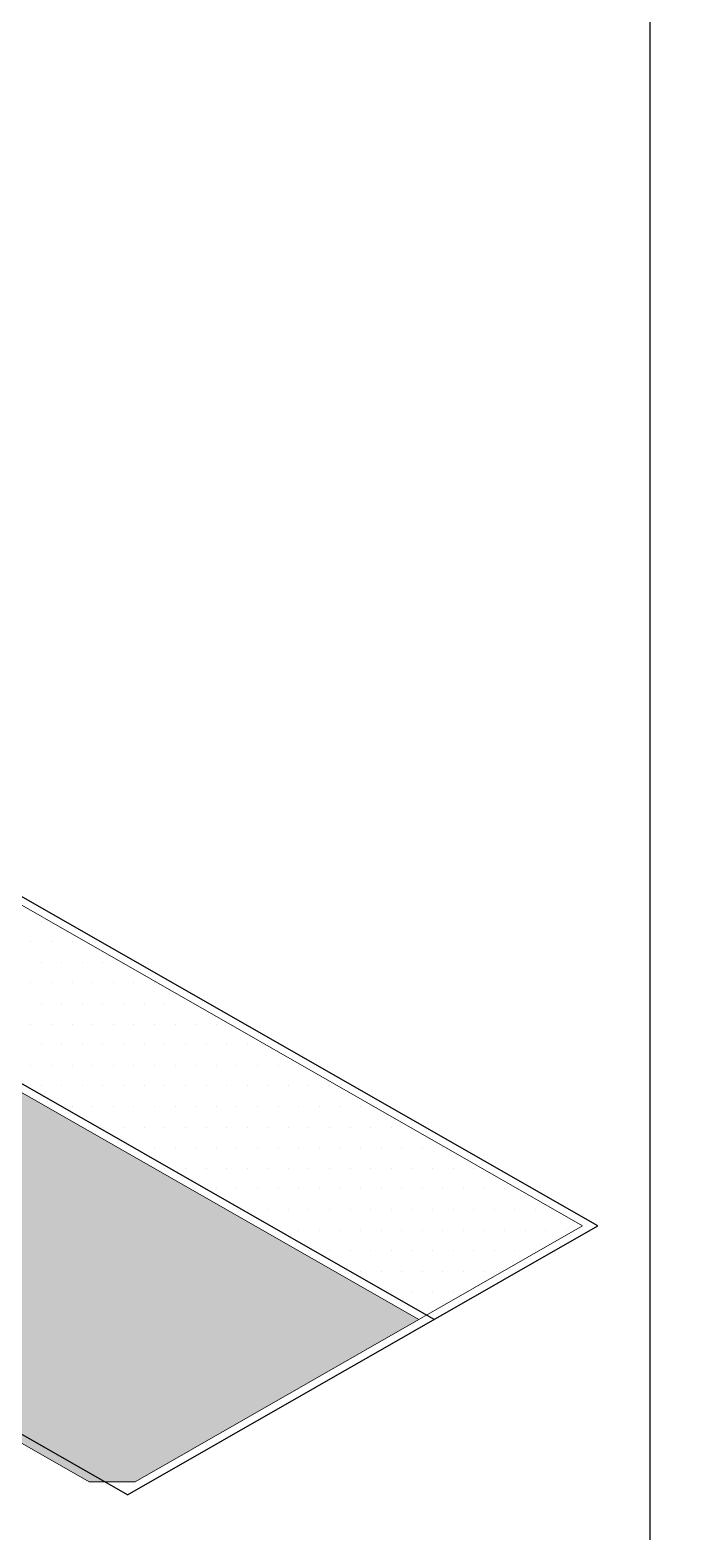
# Model space of a CAD drawing. Header units: inches. Extents: x -17.6 to 82.3, y -15.1 to 23.2.
# Drawn here: x -2.295 to -1.709, y 3.101 to 4.468 of the extents above; entities that cross this region are included whole.
import ezdxf

# ---------------------------------------------------------------- set-up
doc = ezdxf.new("R2010")
doc.units = ezdxf.units.IN
doc.header["$MEASUREMENT"] = 0
for name, color, linetype, lineweight in [('.ATI-HATCH', 7, 'Continuous', 0), ('G-ANNO-TTLB', 7, 'Continuous', 0), ('TYVEK', 7, 'Continuous', 0)]:
    doc.layers.add(name, color=color, linetype=linetype, lineweight=lineweight)

# ---------------------------------------------------------------- blocks, each defined once
blk = doc.blocks.new('Block_419')
at = {"layer": '.ATI-HATCH'}
blk.add_open_spline([(-2.3818, 3.7165), (-2.379, 3.7117), (-2.3764, 3.7068), (-2.3736, 3.7021), (-2.3701, 3.6958), (-2.3667, 3.6896), (-2.3633, 3.6835), (-2.3529, 3.6646), (-2.3433, 3.6465), (-2.3354, 3.6298), (-2.3329, 3.6248), (-2.3307, 3.62), (-2.3286, 3.6153), (-2.3258, 3.609), (-2.3235, 3.603), (-2.3214, 3.5973), (-2.3204, 3.5948), (-2.3196, 3.5925), (-2.3189, 3.5901), (-2.3172, 3.5854), (-2.316, 3.581), (-2.3151, 3.5768), (-2.3103, 3.5547), (-2.3153, 3.5415), (-2.3285, 3.5355), (-2.3285, 3.5355), (-2.3488, 3.5273), (-2.3488, 3.5273), (-2.3488, 3.5273), (-1.9414, 3.2947), (-1.9414, 3.2947), (-1.9414, 3.2947), (-1.7924, 3.38), (-1.7924, 3.38), (-1.7924, 3.38), (-2.3818, 3.7165), (-2.3818, 3.7165)], degree=3, knots=[0, 0, 0, 0, 1, 1, 1, 2, 2, 2, 3, 3, 3, 4, 4, 4, 5, 5, 5, 6, 6, 6, 7, 7, 7, 8, 8, 8, 9, 9, 9, 10, 10, 10, 11, 11, 11, 12, 12, 12, 12], dxfattribs=at)
at = {"layer": '.ATI-HATCH', "color": 8, "lineweight": 0, "true_color": 0x808080}
for points in [[(-2.2851, 3.6572), (-2.2851, 3.6572), (-2.2851, 3.6572), (-2.2851, 3.6572)], [(-2.2945, 3.6385), (-2.2945, 3.6385), (-2.2945, 3.6385), (-2.2945, 3.6385)], [(-2.2758, 3.6385), (-2.2758, 3.6385), (-2.2758, 3.6385), (-2.2758, 3.6385)], [(-2.257, 3.6385), (-2.257, 3.6385), (-2.257, 3.6385), (-2.257, 3.6385)], [(-2.2851, 3.6197), (-2.2851, 3.6197), (-2.2851, 3.6197), (-2.2851, 3.6197)], [(-2.2664, 3.6197), (-2.2664, 3.6197), (-2.2664, 3.6197), (-2.2664, 3.6197)], [(-2.2476, 3.6197), (-2.2476, 3.6197), (-2.2476, 3.6197), (-2.2476, 3.6197)], [(-2.2289, 3.6197), (-2.2289, 3.6197), (-2.2289, 3.6197), (-2.2289, 3.6197)], [(-2.2945, 3.601), (-2.2945, 3.601), (-2.2945, 3.601), (-2.2945, 3.601)], [(-2.2758, 3.601), (-2.2758, 3.601), (-2.2758, 3.601), (-2.2758, 3.601)], [(-2.257, 3.601), (-2.257, 3.601), (-2.257, 3.601), (-2.257, 3.601)], [(-2.2383, 3.601), (-2.2383, 3.601), (-2.2383, 3.601), (-2.2383, 3.601)], [(-2.2195, 3.601), (-2.2195, 3.601), (-2.2195, 3.601), (-2.2195, 3.601)], [(-2.2008, 3.601), (-2.2008, 3.601), (-2.2008, 3.601), (-2.2008, 3.601)], [(-2.182, 3.601), (-2.182, 3.601), (-2.182, 3.601), (-2.182, 3.601)], [(-2.2851, 3.5822), (-2.2851, 3.5822), (-2.2851, 3.5822), (-2.2851, 3.5822)], [(-2.2664, 3.5822), (-2.2664, 3.5822), (-2.2664, 3.5822), (-2.2664, 3.5822)], [(-2.2476, 3.5822), (-2.2476, 3.5822), (-2.2476, 3.5822), (-2.2476, 3.5822)], [(-2.2289, 3.5822), (-2.2289, 3.5822), (-2.2289, 3.5822), (-2.2289, 3.5822)], [(-2.2101, 3.5822), (-2.2101, 3.5822), (-2.2101, 3.5822), (-2.2101, 3.5822)], [(-2.1914, 3.5822), (-2.1914, 3.5822), (-2.1914, 3.5822), (-2.1914, 3.5822)], [(-2.1726, 3.5822), (-2.1726, 3.5822), (-2.1726, 3.5822), (-2.1726, 3.5822)], [(-2.1539, 3.5822), (-2.1539, 3.5822), (-2.1539, 3.5822), (-2.1539, 3.5822)], [(-2.2945, 3.5635), (-2.2945, 3.5635), (-2.2945, 3.5635), (-2.2945, 3.5635)], [(-2.2758, 3.5635), (-2.2758, 3.5635), (-2.2758, 3.5635), (-2.2758, 3.5635)], [(-2.257, 3.5635), (-2.257, 3.5635), (-2.257, 3.5635), (-2.257, 3.5635)], [(-2.2383, 3.5635), (-2.2383, 3.5635), (-2.2383, 3.5635), (-2.2383, 3.5635)], [(-2.2195, 3.5635), (-2.2195, 3.5635), (-2.2195, 3.5635), (-2.2195, 3.5635)], [(-2.2008, 3.5635), (-2.2008, 3.5635), (-2.2008, 3.5635), (-2.2008, 3.5635)], [(-2.182, 3.5635), (-2.182, 3.5635), (-2.182, 3.5635), (-2.182, 3.5635)], [(-2.1633, 3.5635), (-2.1633, 3.5635), (-2.1633, 3.5635), (-2.1633, 3.5635)], [(-2.1445, 3.5635), (-2.1445, 3.5635), (-2.1445, 3.5635), (-2.1445, 3.5635)], [(-2.1258, 3.5635), (-2.1258, 3.5635), (-2.1258, 3.5635), (-2.1258, 3.5635)], [(-2.2851, 3.5447), (-2.2851, 3.5447), (-2.2851, 3.5447), (-2.2851, 3.5447)], [(-2.2664, 3.5447), (-2.2664, 3.5447), (-2.2664, 3.5447), (-2.2664, 3.5447)], [(-2.2476, 3.5447), (-2.2476, 3.5447), (-2.2476, 3.5447), (-2.2476, 3.5447)], [(-2.2289, 3.5447), (-2.2289, 3.5447), (-2.2289, 3.5447), (-2.2289, 3.5447)], [(-2.2101, 3.5447), (-2.2101, 3.5447), (-2.2101, 3.5447), (-2.2101, 3.5447)], [(-2.1914, 3.5447), (-2.1914, 3.5447), (-2.1914, 3.5447), (-2.1914, 3.5447)], [(-2.1726, 3.5447), (-2.1726, 3.5447), (-2.1726, 3.5447), (-2.1726, 3.5447)], [(-2.1539, 3.5447), (-2.1539, 3.5447), (-2.1539, 3.5447), (-2.1539, 3.5447)], [(-2.1351, 3.5447), (-2.1351, 3.5447), (-2.1351, 3.5447), (-2.1351, 3.5447)], [(-2.1164, 3.5447), (-2.1164, 3.5447), (-2.1164, 3.5447), (-2.1164, 3.5447)], [(-2.0976, 3.5447), (-2.0976, 3.5447), (-2.0976, 3.5447), (-2.0976, 3.5447)], [(-2.2945, 3.526), (-2.2945, 3.526), (-2.2945, 3.526), (-2.2945, 3.526)], [(-2.2758, 3.526), (-2.2758, 3.526), (-2.2758, 3.526), (-2.2758, 3.526)], [(-2.257, 3.526), (-2.257, 3.526), (-2.257, 3.526), (-2.257, 3.526)], [(-2.2383, 3.526), (-2.2383, 3.526), (-2.2383, 3.526), (-2.2383, 3.526)], [(-2.2195, 3.526), (-2.2195, 3.526), (-2.2195, 3.526), (-2.2195, 3.526)], [(-2.2008, 3.526), (-2.2008, 3.526), (-2.2008, 3.526), (-2.2008, 3.526)], [(-2.182, 3.526), (-2.182, 3.526), (-2.182, 3.526), (-2.182, 3.526)], [(-2.1633, 3.526), (-2.1633, 3.526), (-2.1633, 3.526), (-2.1633, 3.526)], [(-2.1445, 3.526), (-2.1445, 3.526), (-2.1445, 3.526), (-2.1445, 3.526)], [(-2.1258, 3.526), (-2.1258, 3.526), (-2.1258, 3.526), (-2.1258, 3.526)], [(-2.107, 3.526), (-2.107, 3.526), (-2.107, 3.526), (-2.107, 3.526)], [(-2.0883, 3.526), (-2.0883, 3.526), (-2.0883, 3.526), (-2.0883, 3.526)], [(-2.0695, 3.526), (-2.0695, 3.526), (-2.0695, 3.526), (-2.0695, 3.526)], [(-2.0508, 3.526), (-2.0508, 3.526), (-2.0508, 3.526), (-2.0508, 3.526)], [(-2.2851, 3.5072), (-2.2851, 3.5072), (-2.2851, 3.5072), (-2.2851, 3.5072)], [(-2.2664, 3.5072), (-2.2664, 3.5072), (-2.2664, 3.5072), (-2.2664, 3.5072)], [(-2.2476, 3.5072), (-2.2476, 3.5072), (-2.2476, 3.5072), (-2.2476, 3.5072)], [(-2.2289, 3.5072), (-2.2289, 3.5072), (-2.2289, 3.5072), (-2.2289, 3.5072)], [(-2.2101, 3.5072), (-2.2101, 3.5072), (-2.2101, 3.5072), (-2.2101, 3.5072)], [(-2.1914, 3.5072), (-2.1914, 3.5072), (-2.1914, 3.5072), (-2.1914, 3.5072)], [(-2.1726, 3.5072), (-2.1726, 3.5072), (-2.1726, 3.5072), (-2.1726, 3.5072)], [(-2.1539, 3.5072), (-2.1539, 3.5072), (-2.1539, 3.5072), (-2.1539, 3.5072)], [(-2.1351, 3.5072), (-2.1351, 3.5072), (-2.1351, 3.5072), (-2.1351, 3.5072)], [(-2.1164, 3.5072), (-2.1164, 3.5072), (-2.1164, 3.5072), (-2.1164, 3.5072)], [(-2.0976, 3.5072), (-2.0976, 3.5072), (-2.0976, 3.5072), (-2.0976, 3.5072)], [(-2.0789, 3.5072), (-2.0789, 3.5072), (-2.0789, 3.5072), (-2.0789, 3.5072)], [(-2.0601, 3.5072), (-2.0601, 3.5072), (-2.0601, 3.5072), (-2.0601, 3.5072)], [(-2.0414, 3.5072), (-2.0414, 3.5072), (-2.0414, 3.5072), (-2.0414, 3.5072)], [(-2.0226, 3.5072), (-2.0226, 3.5072), (-2.0226, 3.5072), (-2.0226, 3.5072)], [(-2.2758, 3.4885), (-2.2758, 3.4885), (-2.2758, 3.4885), (-2.2758, 3.4885)], [(-2.257, 3.4885), (-2.257, 3.4885), (-2.257, 3.4885), (-2.257, 3.4885)], [(-2.2383, 3.4885), (-2.2383, 3.4885), (-2.2383, 3.4885), (-2.2383, 3.4885)], [(-2.2195, 3.4885), (-2.2195, 3.4885), (-2.2195, 3.4885), (-2.2195, 3.4885)], [(-2.2008, 3.4885), (-2.2008, 3.4885), (-2.2008, 3.4885), (-2.2008, 3.4885)], [(-2.182, 3.4885), (-2.182, 3.4885), (-2.182, 3.4885), (-2.182, 3.4885)], [(-2.1633, 3.4885), (-2.1633, 3.4885), (-2.1633, 3.4885), (-2.1633, 3.4885)], [(-2.1445, 3.4885), (-2.1445, 3.4885), (-2.1445, 3.4885), (-2.1445, 3.4885)], [(-2.1258, 3.4885), (-2.1258, 3.4885), (-2.1258, 3.4885), (-2.1258, 3.4885)], [(-2.107, 3.4885), (-2.107, 3.4885), (-2.107, 3.4885), (-2.107, 3.4885)], [(-2.0883, 3.4885), (-2.0883, 3.4885), (-2.0883, 3.4885), (-2.0883, 3.4885)], [(-2.0695, 3.4885), (-2.0695, 3.4885), (-2.0695, 3.4885), (-2.0695, 3.4885)], [(-2.0508, 3.4885), (-2.0508, 3.4885), (-2.0508, 3.4885), (-2.0508, 3.4885)], [(-2.032, 3.4885), (-2.032, 3.4885), (-2.032, 3.4885), (-2.032, 3.4885)], [(-2.0133, 3.4885), (-2.0133, 3.4885), (-2.0133, 3.4885), (-2.0133, 3.4885)], [(-1.9945, 3.4885), (-1.9945, 3.4885), (-1.9945, 3.4885), (-1.9945, 3.4885)], [(-2.2476, 3.4697), (-2.2476, 3.4697), (-2.2476, 3.4697), (-2.2476, 3.4697)], [(-2.2289, 3.4697), (-2.2289, 3.4697), (-2.2289, 3.4697), (-2.2289, 3.4697)], [(-2.2101, 3.4697), (-2.2101, 3.4697), (-2.2101, 3.4697), (-2.2101, 3.4697)], [(-2.1914, 3.4697), (-2.1914, 3.4697), (-2.1914, 3.4697), (-2.1914, 3.4697)], [(-2.1726, 3.4697), (-2.1726, 3.4697), (-2.1726, 3.4697), (-2.1726, 3.4697)], [(-2.1539, 3.4697), (-2.1539, 3.4697), (-2.1539, 3.4697), (-2.1539, 3.4697)], [(-2.1351, 3.4697), (-2.1351, 3.4697), (-2.1351, 3.4697), (-2.1351, 3.4697)], [(-2.1164, 3.4697), (-2.1164, 3.4697), (-2.1164, 3.4697), (-2.1164, 3.4697)], [(-2.0976, 3.4697), (-2.0976, 3.4697), (-2.0976, 3.4697), (-2.0976, 3.4697)], [(-2.0789, 3.4697), (-2.0789, 3.4697), (-2.0789, 3.4697), (-2.0789, 3.4697)], [(-2.0601, 3.4697), (-2.0601, 3.4697), (-2.0601, 3.4697), (-2.0601, 3.4697)], [(-2.0414, 3.4697), (-2.0414, 3.4697), (-2.0414, 3.4697), (-2.0414, 3.4697)], [(-2.0226, 3.4697), (-2.0226, 3.4697), (-2.0226, 3.4697), (-2.0226, 3.4697)], [(-2.0039, 3.4697), (-2.0039, 3.4697), (-2.0039, 3.4697), (-2.0039, 3.4697)], [(-1.9851, 3.4697), (-1.9851, 3.4697), (-1.9851, 3.4697), (-1.9851, 3.4697)], [(-1.9664, 3.4697), (-1.9664, 3.4697), (-1.9664, 3.4697), (-1.9664, 3.4697)], [(-2.2008, 3.451), (-2.2008, 3.451), (-2.2008, 3.451), (-2.2008, 3.451)], [(-2.182, 3.451), (-2.182, 3.451), (-2.182, 3.451), (-2.182, 3.451)], [(-2.1633, 3.451), (-2.1633, 3.451), (-2.1633, 3.451), (-2.1633, 3.451)], [(-2.1445, 3.451), (-2.1445, 3.451), (-2.1445, 3.451), (-2.1445, 3.451)], [(-2.1258, 3.451), (-2.1258, 3.451), (-2.1258, 3.451), (-2.1258, 3.451)], [(-2.107, 3.451), (-2.107, 3.451), (-2.107, 3.451), (-2.107, 3.451)], [(-2.0883, 3.451), (-2.0883, 3.451), (-2.0883, 3.451), (-2.0883, 3.451)], [(-2.0695, 3.451), (-2.0695, 3.451), (-2.0695, 3.451), (-2.0695, 3.451)], [(-2.0508, 3.451), (-2.0508, 3.451), (-2.0508, 3.451), (-2.0508, 3.451)], [(-2.032, 3.451), (-2.032, 3.451), (-2.032, 3.451), (-2.032, 3.451)], [(-2.0133, 3.451), (-2.0133, 3.451), (-2.0133, 3.451), (-2.0133, 3.451)], [(-1.9945, 3.451), (-1.9945, 3.451), (-1.9945, 3.451), (-1.9945, 3.451)], [(-1.9758, 3.451), (-1.9758, 3.451), (-1.9758, 3.451), (-1.9758, 3.451)], [(-1.957, 3.451), (-1.957, 3.451), (-1.957, 3.451), (-1.957, 3.451)], [(-1.9383, 3.451), (-1.9383, 3.451), (-1.9383, 3.451), (-1.9383, 3.451)], [(-1.9195, 3.451), (-1.9195, 3.451), (-1.9195, 3.451), (-1.9195, 3.451)], [(-2.1726, 3.4322), (-2.1726, 3.4322), (-2.1726, 3.4322), (-2.1726, 3.4322)], [(-2.1539, 3.4322), (-2.1539, 3.4322), (-2.1539, 3.4322), (-2.1539, 3.4322)], [(-2.1351, 3.4322), (-2.1351, 3.4322), (-2.1351, 3.4322), (-2.1351, 3.4322)], [(-2.1164, 3.4322), (-2.1164, 3.4322), (-2.1164, 3.4322), (-2.1164, 3.4322)], [(-2.0976, 3.4322), (-2.0976, 3.4322), (-2.0976, 3.4322), (-2.0976, 3.4322)], [(-2.0789, 3.4322), (-2.0789, 3.4322), (-2.0789, 3.4322), (-2.0789, 3.4322)], [(-2.0601, 3.4322), (-2.0601, 3.4322), (-2.0601, 3.4322), (-2.0601, 3.4322)], [(-2.0414, 3.4322), (-2.0414, 3.4322), (-2.0414, 3.4322), (-2.0414, 3.4322)], [(-2.0226, 3.4322), (-2.0226, 3.4322), (-2.0226, 3.4322), (-2.0226, 3.4322)], [(-2.0039, 3.4322), (-2.0039, 3.4322), (-2.0039, 3.4322), (-2.0039, 3.4322)], [(-1.9851, 3.4322), (-1.9851, 3.4322), (-1.9851, 3.4322), (-1.9851, 3.4322)], [(-1.9664, 3.4322), (-1.9664, 3.4322), (-1.9664, 3.4322), (-1.9664, 3.4322)], [(-1.9476, 3.4322), (-1.9476, 3.4322), (-1.9476, 3.4322), (-1.9476, 3.4322)], [(-1.9289, 3.4322), (-1.9289, 3.4322), (-1.9289, 3.4322), (-1.9289, 3.4322)], [(-1.9101, 3.4322), (-1.9101, 3.4322), (-1.9101, 3.4322), (-1.9101, 3.4322)], [(-1.8914, 3.4322), (-1.8914, 3.4322), (-1.8914, 3.4322), (-1.8914, 3.4322)], [(-2.1445, 3.4135), (-2.1445, 3.4135), (-2.1445, 3.4135), (-2.1445, 3.4135)], [(-2.1258, 3.4135), (-2.1258, 3.4135), (-2.1258, 3.4135), (-2.1258, 3.4135)], [(-2.107, 3.4135), (-2.107, 3.4135), (-2.107, 3.4135), (-2.107, 3.4135)], [(-2.0883, 3.4135), (-2.0883, 3.4135), (-2.0883, 3.4135), (-2.0883, 3.4135)], [(-2.0695, 3.4135), (-2.0695, 3.4135), (-2.0695, 3.4135), (-2.0695, 3.4135)], [(-2.0508, 3.4135), (-2.0508, 3.4135), (-2.0508, 3.4135), (-2.0508, 3.4135)], [(-2.032, 3.4135), (-2.032, 3.4135), (-2.032, 3.4135), (-2.032, 3.4135)], [(-2.0133, 3.4135), (-2.0133, 3.4135), (-2.0133, 3.4135), (-2.0133, 3.4135)], [(-1.9945, 3.4135), (-1.9945, 3.4135), (-1.9945, 3.4135), (-1.9945, 3.4135)], [(-1.9758, 3.4135), (-1.9758, 3.4135), (-1.9758, 3.4135), (-1.9758, 3.4135)], [(-1.957, 3.4135), (-1.957, 3.4135), (-1.957, 3.4135), (-1.957, 3.4135)], [(-1.9383, 3.4135), (-1.9383, 3.4135), (-1.9383, 3.4135), (-1.9383, 3.4135)], [(-1.9195, 3.4135), (-1.9195, 3.4135), (-1.9195, 3.4135), (-1.9195, 3.4135)], [(-1.9008, 3.4135), (-1.9008, 3.4135), (-1.9008, 3.4135), (-1.9008, 3.4135)], [(-1.882, 3.4135), (-1.882, 3.4135), (-1.882, 3.4135), (-1.882, 3.4135)], [(-1.8633, 3.4135), (-1.8633, 3.4135), (-1.8633, 3.4135), (-1.8633, 3.4135)], [(-2.1164, 3.3947), (-2.1164, 3.3947), (-2.1164, 3.3947), (-2.1164, 3.3947)], [(-2.0976, 3.3947), (-2.0976, 3.3947), (-2.0976, 3.3947), (-2.0976, 3.3947)], [(-2.0789, 3.3947), (-2.0789, 3.3947), (-2.0789, 3.3947), (-2.0789, 3.3947)], [(-2.0601, 3.3947), (-2.0601, 3.3947), (-2.0601, 3.3947), (-2.0601, 3.3947)], [(-2.0414, 3.3947), (-2.0414, 3.3947), (-2.0414, 3.3947), (-2.0414, 3.3947)], [(-2.0226, 3.3947), (-2.0226, 3.3947), (-2.0226, 3.3947), (-2.0226, 3.3947)], [(-2.0039, 3.3947), (-2.0039, 3.3947), (-2.0039, 3.3947), (-2.0039, 3.3947)], [(-1.9851, 3.3947), (-1.9851, 3.3947), (-1.9851, 3.3947), (-1.9851, 3.3947)], [(-1.9664, 3.3947), (-1.9664, 3.3947), (-1.9664, 3.3947), (-1.9664, 3.3947)], [(-1.9476, 3.3947), (-1.9476, 3.3947), (-1.9476, 3.3947), (-1.9476, 3.3947)], [(-1.9289, 3.3947), (-1.9289, 3.3947), (-1.9289, 3.3947), (-1.9289, 3.3947)], [(-1.9101, 3.3947), (-1.9101, 3.3947), (-1.9101, 3.3947), (-1.9101, 3.3947)], [(-1.8914, 3.3947), (-1.8914, 3.3947), (-1.8914, 3.3947), (-1.8914, 3.3947)], [(-1.8726, 3.3947), (-1.8726, 3.3947), (-1.8726, 3.3947), (-1.8726, 3.3947)], [(-1.8539, 3.3947), (-1.8539, 3.3947), (-1.8539, 3.3947), (-1.8539, 3.3947)], [(-1.8351, 3.3947), (-1.8351, 3.3947), (-1.8351, 3.3947), (-1.8351, 3.3947)], [(-2.0695, 3.376), (-2.0695, 3.376), (-2.0695, 3.376), (-2.0695, 3.376)], [(-2.0508, 3.376), (-2.0508, 3.376), (-2.0508, 3.376), (-2.0508, 3.376)], [(-2.032, 3.376), (-2.032, 3.376), (-2.032, 3.376), (-2.032, 3.376)], [(-2.0133, 3.376), (-2.0133, 3.376), (-2.0133, 3.376), (-2.0133, 3.376)], [(-1.9945, 3.376), (-1.9945, 3.376), (-1.9945, 3.376), (-1.9945, 3.376)], [(-1.9758, 3.376), (-1.9758, 3.376), (-1.9758, 3.376), (-1.9758, 3.376)], [(-1.957, 3.376), (-1.957, 3.376), (-1.957, 3.376), (-1.957, 3.376)], [(-1.9383, 3.376), (-1.9383, 3.376), (-1.9383, 3.376), (-1.9383, 3.376)], [(-1.9195, 3.376), (-1.9195, 3.376), (-1.9195, 3.376), (-1.9195, 3.376)], [(-1.9008, 3.376), (-1.9008, 3.376), (-1.9008, 3.376), (-1.9008, 3.376)], [(-1.882, 3.376), (-1.882, 3.376), (-1.882, 3.376), (-1.882, 3.376)], [(-1.8633, 3.376), (-1.8633, 3.376), (-1.8633, 3.376), (-1.8633, 3.376)], [(-1.8445, 3.376), (-1.8445, 3.376), (-1.8445, 3.376), (-1.8445, 3.376)], [(-1.8258, 3.376), (-1.8258, 3.376), (-1.8258, 3.376), (-1.8258, 3.376)], [(-1.807, 3.376), (-1.807, 3.376), (-1.807, 3.376), (-1.807, 3.376)], [(-2.0414, 3.3572), (-2.0414, 3.3572), (-2.0414, 3.3572), (-2.0414, 3.3572)], [(-2.0226, 3.3572), (-2.0226, 3.3572), (-2.0226, 3.3572), (-2.0226, 3.3572)], [(-2.0039, 3.3572), (-2.0039, 3.3572), (-2.0039, 3.3572), (-2.0039, 3.3572)], [(-1.9851, 3.3572), (-1.9851, 3.3572), (-1.9851, 3.3572), (-1.9851, 3.3572)], [(-1.9664, 3.3572), (-1.9664, 3.3572), (-1.9664, 3.3572), (-1.9664, 3.3572)], [(-1.9476, 3.3572), (-1.9476, 3.3572), (-1.9476, 3.3572), (-1.9476, 3.3572)], [(-1.9289, 3.3572), (-1.9289, 3.3572), (-1.9289, 3.3572), (-1.9289, 3.3572)], [(-1.9101, 3.3572), (-1.9101, 3.3572), (-1.9101, 3.3572), (-1.9101, 3.3572)], [(-1.8914, 3.3572), (-1.8914, 3.3572), (-1.8914, 3.3572), (-1.8914, 3.3572)], [(-1.8726, 3.3572), (-1.8726, 3.3572), (-1.8726, 3.3572), (-1.8726, 3.3572)], [(-1.8539, 3.3572), (-1.8539, 3.3572), (-1.8539, 3.3572), (-1.8539, 3.3572)], [(-1.8351, 3.3572), (-1.8351, 3.3572), (-1.8351, 3.3572), (-1.8351, 3.3572)], [(-2.0133, 3.3385), (-2.0133, 3.3385), (-2.0133, 3.3385), (-2.0133, 3.3385)], [(-1.9945, 3.3385), (-1.9945, 3.3385), (-1.9945, 3.3385), (-1.9945, 3.3385)], [(-1.9758, 3.3385), (-1.9758, 3.3385), (-1.9758, 3.3385), (-1.9758, 3.3385)], [(-1.957, 3.3385), (-1.957, 3.3385), (-1.957, 3.3385), (-1.957, 3.3385)], [(-1.9383, 3.3385), (-1.9383, 3.3385), (-1.9383, 3.3385), (-1.9383, 3.3385)], [(-1.9195, 3.3385), (-1.9195, 3.3385), (-1.9195, 3.3385), (-1.9195, 3.3385)], [(-1.9008, 3.3385), (-1.9008, 3.3385), (-1.9008, 3.3385), (-1.9008, 3.3385)], [(-1.882, 3.3385), (-1.882, 3.3385), (-1.882, 3.3385), (-1.882, 3.3385)], [(-1.9851, 3.3197), (-1.9851, 3.3197), (-1.9851, 3.3197), (-1.9851, 3.3197)], [(-1.9664, 3.3197), (-1.9664, 3.3197), (-1.9664, 3.3197), (-1.9664, 3.3197)], [(-1.9476, 3.3197), (-1.9476, 3.3197), (-1.9476, 3.3197), (-1.9476, 3.3197)], [(-1.9289, 3.3197), (-1.9289, 3.3197), (-1.9289, 3.3197), (-1.9289, 3.3197)], [(-1.9101, 3.3197), (-1.9101, 3.3197), (-1.9101, 3.3197), (-1.9101, 3.3197)], [(-1.9383, 3.301), (-1.9383, 3.301), (-1.9383, 3.301), (-1.9383, 3.301)]]:
    blk.add_open_spline(points, degree=3, dxfattribs=at)

msp = doc.modelspace()

# ---------------------------------------------------------------- hatches: boundary and pattern name
at = {"layer": '.ATI-HATCH', "true_color": 0x808080, "transparency": 33554483}
h = msp.add_hatch(color=8, dxfattribs=at)
edge = h.paths.add_edge_path()
edge.add_spline(control_points=[(-2.3488, 3.5273), (-2.3488, 3.5273), (-2.59, 3.4295), (-2.59, 3.4295), (-2.6298, 3.3752), (-2.8918, 3.5217), (-3.1538, 3.6682), (-3.1538, 3.6682), (-2.2414, 3.1472), (-2.2414, 3.1472), (-2.2414, 3.1472), (-2.1996, 3.1472), (-2.1996, 3.1472), (-2.1996, 3.1472), (-1.9414, 3.2947), (-1.9414, 3.2947), (-1.9414, 3.2947), (-2.3488, 3.5273), (-2.3488, 3.5273)], knot_values=[0, 0, 0, 0, 1, 1, 1, 2, 2, 2, 3, 3, 3, 4, 4, 4, 5, 5, 5, 6, 6, 6, 6], degree=3, periodic=0)
at = {"layer": 'G-ANNO-TTLB', "true_color": 0xff00ff, "transparency": 33554687}
h = msp.add_hatch(color=6, dxfattribs=at)
edge = h.paths.add_edge_path()
edge.add_spline(control_points=[(24.6253, -11.0625), (24.6253, -11.0625), (-16.0625, -11.0625), (-16.0625, -11.0625), (-16.0625, -11.0625), (-16.0625, 23.0625), (-16.0625, 23.0625), (-16.0625, 23.0625), (24.6253, 23.0625), (24.6253, 23.0625), (24.6253, 23.0625), (24.6253, -11.0625), (24.6253, -11.0625)], knot_values=[0, 0, 0, 0, 1, 1, 1, 2, 2, 2, 3, 3, 3, 4, 4, 4, 4], degree=3, periodic=0)
edge = h.paths.add_edge_path()
edge.add_spline(control_points=[(-15.9375, 22.9375), (-15.9375, 22.9375), (-15.9375, -10.9375), (-15.9375, -10.9375), (-15.9375, -10.9375), (24.5003, -10.9375), (24.5003, -10.9375), (24.5003, -10.9375), (24.5003, 22.9375), (24.5003, 22.9375), (24.5003, 22.9375), (-15.9375, 22.9375), (-15.9375, 22.9375)], knot_values=[0, 0, 0, 0, 1, 1, 1, 2, 2, 2, 3, 3, 3, 4, 4, 4, 4], degree=3, periodic=0)
edge.add_line((-15.9375, 22.9375), (-15.9375, 22.9375))

# ---------------------------------------------------------------- linework, layer by layer
at = {"layer": '.ATI-HATCH'}
msp.add_open_spline([(-2.3488, 3.5273), (-2.3488, 3.5273), (-2.59, 3.4295), (-2.59, 3.4295), (-2.6298, 3.3752), (-2.8918, 3.5217), (-3.1538, 3.6682), (-3.1538, 3.6682), (-2.2414, 3.1472), (-2.2414, 3.1472), (-2.2414, 3.1472), (-2.1996, 3.1472), (-2.1996, 3.1472), (-2.1996, 3.1472), (-1.9414, 3.2947), (-1.9414, 3.2947), (-1.9414, 3.2947), (-2.3488, 3.5273), (-2.3488, 3.5273)], degree=3, knots=[0, 0, 0, 0, 1, 1, 1, 2, 2, 2, 3, 3, 3, 4, 4, 4, 5, 5, 5, 6, 6, 6, 6], dxfattribs=at)
at = {"layer": 'G-ANNO-TTLB'}
for points in [[(24.6253, -11.0625), (24.6253, -11.0625), (-16.0625, -11.0625), (-16.0625, -11.0625), (-16.0625, -11.0625), (-16.0625, 23.0625), (-16.0625, 23.0625), (-16.0625, 23.0625), (24.6253, 23.0625), (24.6253, 23.0625), (24.6253, 23.0625), (24.6253, -11.0625), (24.6253, -11.0625)], [(-15.9375, 22.9375), (-15.9375, 22.9375), (-15.9375, -10.9375), (-15.9375, -10.9375), (-15.9375, -10.9375), (24.5003, -10.9375), (24.5003, -10.9375), (24.5003, -10.9375), (24.5003, 22.9375), (24.5003, 22.9375), (24.5003, 22.9375), (-15.9375, 22.9375), (-15.9375, 22.9375)]]:
    msp.add_open_spline(points, degree=3, knots=[0, 0, 0, 0, 1, 1, 1, 2, 2, 2, 3, 3, 3, 4, 4, 4, 4], dxfattribs=at)
at = {"layer": 'TYVEK', "color": 4, "lineweight": 25, "true_color": 0x00ffff}
for p, q in [((-2.2066, 3.1353), (-4.0732, 4.2011)), ((-1.7784, 3.3799), (-2.3679, 3.7165)), ((-1.9275, 3.2947), (-2.3349, 3.5273)), ((-2.2066, 3.1353), (-1.7784, 3.3799))]:
    msp.add_line(p, q, dxfattribs=at)
at = {"layer": 'TYVEK', "color": 18, "lineweight": 25, "true_color": 0x000000}
msp.add_lwpolyline([(-4.0945, 5.0751), (-1.7313, 5.0751), (-1.7313, 3.0267), (-4.0945, 3.0267)], close=True, dxfattribs=at)

# ---------------------------------------------------------------- block references
at = {"layer": '.ATI-HATCH'}
msp.add_blockref('Block_419', (0, 0), dxfattribs=at)

doc.saveas('drawing.dxf')
